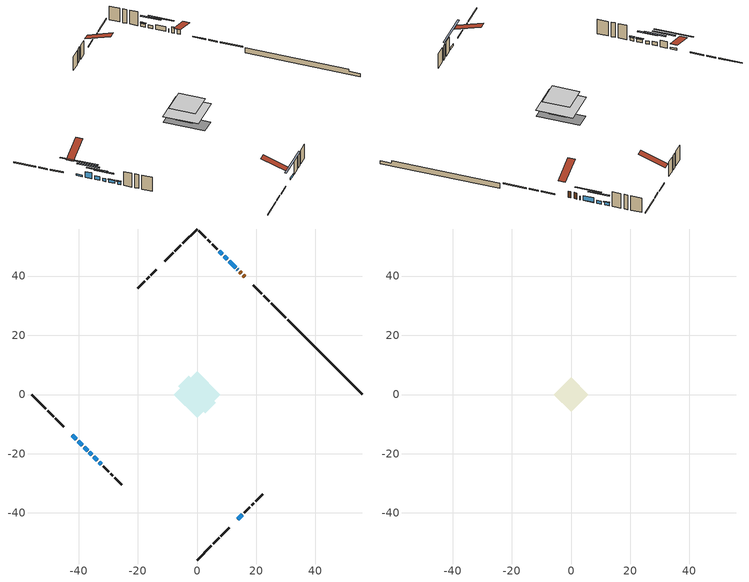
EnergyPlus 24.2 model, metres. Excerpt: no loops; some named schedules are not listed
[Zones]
conditioned space
 floor outside (Floor1 construction): -3.55,0 0,3.55 3.55,0 0,-3.55 z0.61
 floor adiabatic (AdiabaticFloorConstruction): -7.81,0 0,7.81 7.81,0 0,-7.81 z3.05
 floor foundation (Slab1 construction): -6.32,2.85 -2.85,6.32 6.32,-2.85 2.85,-6.32 z-1.19
 wall outside (RimJoist1 construction): 0,-55.88 4.88,-51.01 / -55.88,0 -51.01,-4.88 / 0,55.88 -4.88,51.01 / 29.94,25.95 25.06,30.82 z0.61:0.91
 wall outside (RimJoist2 construction): 5.53,-50.35 7.43,-48.46 / -50.35,-5.53 -48.46,-7.43 / -5.53,50.35 -7.43,48.46 / 24.41,31.48 22.51,33.38 z0.61:0.91
 wall outside (RimJoist3 construction): 8.09,-47.8 10.93,-44.95 / -47.8,-8.09 -44.95,-10.93 / -8.09,47.8 -10.93,44.95 / 21.85,34.03 19.01,36.88 z0.61:0.91
 wall outside (AdiabaticWallConstruction 1): 16.19,39.69 15.63,40.25 / 14.98,40.91 14.4,41.48 z0.61:2.64
 wall outside (AdiabaticWallConstruction): 13.75,42.13 13.67,42.22 z0.61:1.83; 13.75,-42.14 15.29,-40.6 z0.61:1.3; -42.14,-13.75 -40.74,-15.15 z0.61:1.14; 13.01,42.87 10.85,45.03 z0.61:2.24; -40.08,-15.8 -38.68,-17.21 z0.61:2.69; -38.02,-17.86 -36.96,-18.92 z0.61:1.88; -36.31,-19.58 -35.55,-20.34 / 10.2,45.69 9.21,46.67 / 8.55,47.33 7.57,48.32 / -34.89,-20.99 -33.67,-22.21 / -33.01,-22.87 -32.3,-23.59 z0.61:1.63
 wall outside (Wall1 construction): 15.95,-39.94 17.75,-38.13 / -31.64,-24.25 -29.83,-26.05 / -13.75,42.14 -15.55,40.33 / 6.91,48.98 5.1,50.78 z0.61:5.49
 wall outside (Wall2 construction): 18.41,-37.48 19.22,-36.67 / -29.18,-26.71 -28.37,-27.52 / -16.21,39.68 -17.02,38.87 / 4.45,51.44 3.64,52.25 z0.61:5.49
 wall outside (Wall3 construction): 19.87,-36.01 22.2,-33.69 / -27.71,-28.17 -25.39,-30.5 / -17.67,38.21 -20,35.89 / 2.98,52.9 0.66,55.23 z0.61:5.49
 wall foundation (FoundationWall1 construction): 30.6,25.29,-1.19 30.6,25.29,0.61 53.36,2.53,0.61 53.36,2.53,-0.1 55.88,0,-0.1 55.88,0,-1.19
 window (WindowConstruction 8): 13.75,42.14 13.67,42.22 z0.61:1.83
 window (WindowConstruction 9): 13.75,-42.14 15.29,-40.6 z0.61:1.3
 window (WindowConstruction 10): -42.14,-13.75 -40.74,-15.15 z0.61:1.14
 window (WindowConstruction): 13.01,42.88 10.85,45.03 z0.61:2.23
 window (WindowConstruction 1): -40.08,-15.8 -38.68,-17.21 z0.61:2.69
 window (WindowConstruction 2): -38.02,-17.86 -36.96,-18.92 z0.61:1.88
 window (WindowConstruction 3): -36.3,-19.58 -35.55,-20.33 z0.61:1.62
 window (WindowConstruction 4): 10.2,45.69 9.21,46.67 z0.61:1.62
 window (WindowConstruction 5): 8.55,47.33 7.57,48.32 z0.61:1.62
 window (WindowConstruction 6): -34.89,-20.99 -33.67,-22.21 z0.61:1.62
 window (WindowConstruction 7): -33.01,-22.87 -32.3,-23.59 z0.61:1.62
 door (Door): 16.19,39.69 15.63,40.25 z0.61:2.64
 door (Door 1): 14.98,40.91 14.41,41.48 z0.61:2.64
 ceiling adiabatic (AdiabaticFloorConstruction): 0,-7.81 7.81,0 0,7.81 -7.81,0 z3.05
attic - vented
 floor to conditioned space (Floor2 construction Reversed): -5.85,0 0,5.85 5.85,0 0,-5.85 z5.49
 roof outside (Roof1 construction): 13.09,-42.8,5.49 7.39,-37.1,8.17 5.89,-38.6,8.17 11.59,-44.3,5.49; -42.8,-13.09,5.49 -37.1,-7.39,8.17 -38.6,-5.89,8.17 -44.3,-11.59,5.49; -13.09,42.8,5.49 -7.39,37.1,8.17 -5.89,38.6,8.17 -11.59,44.3,5.49; 16.85,39.04,5.49 11.16,33.34,8.17 12.66,31.84,8.17 18.35,37.53,5.49
shading: 18.72,-37.16 10.31,-45.57 10.6,-45.87 19.01,-37.45 z6.15; -37.3,-18.58 -45.57,-10.31 -45.87,-10.6 -37.59,-18.87 z6; 9.09,46.79 14.77,41.11 15.06,41.41 9.38,47.08 z4.72; -36.92,-18.97 -41.84,-14.04 -42.13,-14.33 -37.21,-19.26 z5.18; -35.2,-20.68 -39.78,-16.1 -40.07,-16.39 -35.49,-20.97 z4.37; -33.79,-22.1 -38.07,-17.82 -38.36,-18.11 -34.08,-22.39 z4.12; 7.45,48.44 11.96,43.93 12.25,44.22 7.74,48.73 z4.12; 7.42,48.46 8.7,47.19 8.99,47.48 7.72,48.75 z1.83; -33.53,-22.36 -35.04,-20.85 -35.33,-21.14 -33.82,-22.65 z1.83; -32.15,-23.73 -33.16,-22.73 -33.45,-23.02 -32.45,-24.02 z1.83
[Building]
Building 1: Terrain=Suburbs
[Site:Location]
Toronto City Centre_ON: Latitude {deg}=43.63; Longitude {deg}=-79.39; Time Zone {hr}=-5; Elevation {m}=77; Keep Site Location Information=Yes
[Site:GroundTemperature:Shallow]
5.01852, 3.26908, 3.12898, 3.95918, 7.29196, 10.6092, 13.4851, 15.3069, 15.4617, 13.9799, 11.1774, 7.9619
[Site:WaterMainsTemperature]
Calculation Method=Schedule; Temperature Schedule=mains temperature schedule
[Material] Roughness=Rough; Thermal Absorptance=0.9
Name | Thickness {m} | Conductivity {W/m-K} | Density {kg/m3} | Specific Heat {J/kg-K} | Solar Absorptance | Visible Absorptance
asphalt or fiberglass shingles | 0.00635 | 0.162714 | 1121.4 | 1465.45 | 0.4 | 0.4
ceiling loosefill ins | 0.169333 | 0.0480833 | 16.02 | 1046.75 | 0.7 | 0.7
ceiling stud and cavity | 0.1397 | 0.107795 | 65.682 | 1177.47 | 0.7 | 0.7
concrete 4.0 in. | 0.1016 | 1.803125 | 2242.8 | 837.4 | 0.7 | 0.7
concrete 8.0 in. | 0.2032 | 1.803125 | 2242.8 | 837.4 | 0.7 | 0.7
door material | 0.04445 | 0.053851 | 512.64 | 1214.23 | 0.7 | 0.7
door material 1 | 0.04445 | 0.188738 | 512.64 | 1214.23 | 0.7 | 0.7
exterior vertical ins | 0.00433329 | 0.029427 | 32.04 | 1214.23 | 0.7 | 0.7
floor covering | 0.0127 | 0.0433444 | 54.468 | 1339.84 | 0.6 | 0.6
floor rigid ins; rim joist rigid ins | 0.051816 | 0.029427 | 32.04 | 1214.23 | 0.7 | 0.7
floor rigid ins 1; wall rigid ins | 0.512978 | 0.029427 | 32.04 | 1214.23 | 0.7 | 0.7
floor stud and cavity | 0.1397 | 0.231848 | 92.3553 | 1139.71 | 0.7 | 0.7
floor stud and cavity 1 | 0.1397 | 1.75129 | 37.0049 | 1207.88 | 0.7 | 0.7
furniture material conditioned space 1 | 0.1524 | 0.115458 | 640.8 | 1214.23 | 0.6 | 0.6
gypsum board | 0.0127 | 0.160291 | 801 | 837.4 | 0.6 | 0.6
gypsum board 1 | 0.0127 | 0.160291 | 801 | 837.4 | 0.7 | 0.7
osb sheathing 0.5 in. | 0.0127 | 0.115458 | 512.64 | 1214.23 | 0.7 | 0.7
osb sheathing 0.75 in. | 0.01905 | 0.115458 | 512.64 | 1214.23 | 0.7 | 0.7
osb sheathing 2.0 in. | 0.0508 | 0.115458 | 512.64 | 1214.23 | 0.7 | 0.7
rim joist stud and cavity | 0.0508 | 0.0296634 | 125.044 | 1163.47 | 0.6 | 0.6
rim joist stud and cavity 1 | 0.0508 | 0.107068 | 50.32683 | 1063.81 | 0.6 | 0.6
rim joist stud and cavity 2 | 0.0508 | 0.311623 | 125.044 | 1163.47 | 0.6 | 0.6
wall stud and cavity | 0.1397 | 0.0827303 | 139.0536 | 1170.24 | 0.7 | 0.7
wall stud and cavity 1 | 0.1397 | 0.108534 | 139.0536 | 1170.24 | 0.7 | 0.7
wall stud and cavity 2 | 0.1397 | 0.094676 | 139.0536 | 1170.24 | 0.7 | 0.7
wall stud and cavity 3 | 0.0889 | 0.380278 | 52.3479 | 1209.89 | 0.7 | 0.7
wall stud and cavity 4 | 0.0889 | 0.391764 | 83.0341 | 1211.67 | 0.7 | 0.7
wood siding | 0.0254 | 0.102417 | 544.68 | 1172.36 | 0.4 | 0.4
wood siding 1; wood siding 2; wood siding 3 | 0.0254 | 0.102417 | 544.68 | 1172.36 | 0.7 | 0.7
[WindowMaterial:SimpleGlazingSystem]
Name | U-Factor {W/m2-K} | Solar Heat Gain Coefficient
WindowMaterial | 2.03897 | 0.66
WindowMaterial 1 | 2.969594 | 0.6
WindowMaterial 2 | 2.30697 | 0.55
WindowMaterial 3 | 2.43189 | 0.5
WindowMaterial 4 | 2.98038 | 0.56
WindowMaterial 5 | 2.96448 | 0.58
WindowMaterial 6 | 3.01104 | 0.53
WindowMaterial 7 | 3.08997 | 0.46
WindowMaterial 8 | 3.27507 | 0.5
WindowMaterial 9 | 3.03943 | 0.45
[Construction]
AdiabaticFloorConstruction: floor stud and cavity 1, floor rigid ins 1, osb sheathing 0.75 in., floor covering
AdiabaticWallConstruction: wood siding 2, wall rigid ins, wall stud and cavity 3, gypsum board
AdiabaticWallConstruction 1: wood siding 3, wall rigid ins, wall stud and cavity 3, gypsum board
Door: door material
Door 1: door material 1
Floor1 construction: floor stud and cavity, floor rigid ins, osb sheathing 0.75 in., floor covering
Floor2 construction Reversed: gypsum board, ceiling stud and cavity, ceiling loosefill ins
FoundationWall1 construction: concrete 8.0 in., gypsum board 1
furniture construction conditioned space 1: furniture material conditioned space 1
PartitionWallConstruction: gypsum board, wall stud and cavity 4, gypsum board
RimJoist1 construction: wood siding 1, osb sheathing 2.0 in., rim joist stud and cavity
RimJoist2 construction: wood siding 1, rim joist stud and cavity 1
RimJoist3 construction: wood siding 1, rim joist rigid ins, osb sheathing 2.0 in., rim joist stud and cavity 2
Roof1 construction: asphalt or fiberglass shingles
Slab1 construction: concrete 4.0 in.
Wall1 construction: wood siding, osb sheathing 0.5 in., wall stud and cavity, gypsum board
Wall2 construction: wood siding, osb sheathing 0.5 in., wall stud and cavity 1, gypsum board
Wall3 construction: wood siding, osb sheathing 0.5 in., wall stud and cavity 2, gypsum board
WindowConstruction: WindowMaterial
WindowConstruction 1: WindowMaterial 1
WindowConstruction 10: WindowMaterial 9
WindowConstruction 2: WindowMaterial 2
WindowConstruction 3: WindowMaterial 3
WindowConstruction 4; WindowConstruction 5: WindowMaterial 4
WindowConstruction 6: WindowMaterial 5
WindowConstruction 7: WindowMaterial 6
WindowConstruction 8: WindowMaterial 7
WindowConstruction 9: WindowMaterial 8
[Zone] Multiplier=1; Part of Total Floor Area=Yes
Name | Volume {m3}
attic - vented | 29.7887
conditioned space | 429.9
[Space]
Name | Zone | Volume {m3}
attic - vented 1 | attic - vented | 29.7887
conditioned space 1 | conditioned space | 429.9
[ZoneInfiltration:EffectiveLeakageArea]
infil attic - vented 1: Zone or Space=attic - vented 1; Schedule=Always On Discrete; Effective Air Leakage Area {cm2}=2878.32; Stack Coefficient=0.000186665; Wind Coefficient=9.23107e-06
[ZoneMixing]
whole house fan mix: Zone or Space=attic - vented; Schedule=Always On Continuous; Design Flow Rate Calculation Method=Flow/Zone; Design Flow Rate {m3/s}=0; Source Zone or Space=conditioned space
[SurfaceProperty:ExposedFoundationPerimeter]
Slab1: Exposed Perimeter Calculation Method=TotalExposedPerimeter; Total Exposed Perimeter {m}=35.764
[InternalMass] Zone or ZoneList=conditioned space; Space or SpaceList=conditioned space 1
Name | Construction | Surface Area {m2}
furniture mass conditioned space 1 | furniture construction conditioned space 1 | 84.3678
partition wall mass | PartitionWallConstruction | 210.92
[Lights]
interior lighting: Zone or ZoneList or Space or SpaceList=conditioned space 1; Schedule=interior lighting schedule; Design Level Calculation Method=LightingLevel; Lighting Level {W}=343.2; Return Air Fraction=0; Fraction Radiant=0.6; Fraction Visible=0.2; Fraction Replaceable=1
[People]
occupants: Zone or ZoneList or Space or SpaceList=conditioned space 1; Number of People Schedule=occupants schedule; Number of People Calculation Method=People; Number of People=3; Fraction Radiant=0.314171; Sensible Heat Fraction=0.56303; Activity Level Schedule=occupants activity schedule; Carbon Dioxide Generation Rate {m3/s-W}=0; Enable ASHRAE 55 Comfort Warnings=No; Mean Radiant Temperature Calculation Type=EnclosureAveraged
[ElectricEquipment] Zone or ZoneList or Space or SpaceList=conditioned space 1; Design Level Calculation Method=EquipmentLevel
Name | Schedule | Design Level {W} | Fraction Latent | Fraction Radiant | Fraction Lost
clothes dryer | clothes dryer schedule | 140.772 | 0.015 | 0.081 | 0.85
clothes washer | clothes washer schedule | 32.1985 | 0.03 | 0.162 | 0.7
cooking range | cooking range schedule | 215.147 | 0.08 | 0.432 | 0.2
dishwasher | dishwasher schedule | 66.8632 | 0.3 | 0.18 | 0.4
fridge | fridge schedule | 72.9452 | 0 | 0.6 | 0
mech vent house fan | mech vent house fan schedule | 0 | 0 | 0 | 1
mech vent house fan cfis | mech vent house fan cfis schedule | 0 | 0 | 0 | 0
misc plug loads | misc plug loads schedule | 494.7 | 0.045 | 0.513 | 0.1
whole house fan | Always On Discrete | 0 | 0 | 0 | 1
[OtherEquipment] Zone or ZoneList or Space or SpaceList=conditioned space 1; Design Level Calculation Method=EquipmentLevel
Name | Fuel Type | Schedule | Design Level {W} | Fraction Latent | Fraction Radiant | Fraction Lost
clothes dryer 1 | Electricity | clothes dryer schedule | 0 | 0.015 | 0.081 | 0.85
cooking range 1 | Electricity | cooking range schedule | 0 | 0.08 | 0.432 | 0.2
general water use latent | None | general water use schedule | 62.594 | 1 | 0 | 0
general water use sensible | None | general water use schedule | -61.6891 | 0 | 0.6 | 0
mech vent house fan latent load | None | Always On Discrete | 0 | 1 | 0 | 0
mech vent house fan sensible load | None | Always On Discrete | 0 | 0 | 0 | 0
water heater energy adjustment1 | NaturalGas | Always On Discrete | 0.01 | 0 | 0 | 1
[ZoneInfiltration:DesignFlowRate] Zone or ZoneList or Space or SpaceList=conditioned space 1; Schedule=Always On Discrete; Design Flow Rate Calculation Method=Flow/Zone; Design Flow Rate {m3/s}=0
infil flow; natural vent flow; whole house fan flow
[Foundation:Kiva]
Foundation Kiva 1: Initial Indoor Air Temperature {C}=18; Wall Height Above Grade {m}=0.609996; Wall Depth Below Slab {m}=0.2032; Custom Block Material Name 1=exterior vertical ins; Custom Block Depth 1 {m}=1.8; Custom Block X Position 1 {m}=0.2159; Custom Block Z Position 1 {m}=0
[Foundation:Kiva:Settings]
Soil Conductivity {W/m-K}=0.849921; Soil Density {kg/m3}=1842.3; Soil Specific Heat {J/kg-K}=418.7; Ground Solar Absorptivity=0.9; Ground Thermal Absorptivity=0.9; Ground Surface Roughness {m}=0.03; Far-Field Width {m}=40; Deep-Ground Boundary Condition=ZeroFlux; Deep-Ground Depth {m}=40; Minimum Cell Dimension {m}=0.2; Maximum Cell Growth Coefficient=3; Simulation Timestep=Timestep
[Exterior:Lights]
exterior lighting: Schedule=exterior lighting schedule; Design Level {W}=75.6
[Schedule:Constant]
Name | Hourly Value
Always On Continuous; mech vent house fan schedule; mech vent house fan cfis schedule; Always On Discrete | 1
occupants activity schedule | 117.228
fridge schedule | 0
[Schedule:Week:Daily]
interior lighting schedule Week Rule - Jan1-Jan27: interior lighting schedule day, interior lighting schedule day, interior lighting schedule day, interior lighting schedule day, interior lighting schedule day, interior lighting schedule day, interior lighting schedule day, interior lighting schedule default day, interior lighting schedule default day, interior lighting schedule default day, interior lighting schedule default day, interior lighting schedule default day
interior lighting schedule Week Rule - Jan28-Feb3: interior lighting schedule day, interior lighting schedule day, interior lighting schedule day, interior lighting schedule day, interior lighting schedule day 1, interior lighting schedule day 1, interior lighting schedule day 1, interior lighting schedule default day, interior lighting schedule default day, interior lighting schedule default day, interior lighting schedule default day, interior lighting schedule default day
interior lighting schedule Week Rule - Feb4-Feb24: interior lighting schedule day 1, interior lighting schedule day 1, interior lighting schedule day 1, interior lighting schedule day 1, interior lighting schedule day 1, interior lighting schedule day 1, interior lighting schedule day 1, interior lighting schedule default day, interior lighting schedule default day, interior lighting schedule default day, interior lighting schedule default day, interior lighting schedule default day
interior lighting schedule Week Rule - Feb25-Mar3: interior lighting schedule day 1, interior lighting schedule day 1, interior lighting schedule day 1, interior lighting schedule day 1, interior lighting schedule day 2, interior lighting schedule day 2, interior lighting schedule day 2, interior lighting schedule default day, interior lighting schedule default day, interior lighting schedule default day, interior lighting schedule default day, interior lighting schedule default day
interior lighting schedule Week Rule - Mar4-Mar31: interior lighting schedule day 2, interior lighting schedule day 2, interior lighting schedule day 2, interior lighting schedule day 2, interior lighting schedule day 2, interior lighting schedule day 2, interior lighting schedule day 2, interior lighting schedule default day, interior lighting schedule default day, interior lighting schedule default day, interior lighting schedule default day, interior lighting schedule default day
interior lighting schedule Week Rule - Apr1-Apr28: interior lighting schedule day 3, interior lighting schedule day 3, interior lighting schedule day 3, interior lighting schedule day 3, interior lighting schedule day 3, interior lighting schedule day 3, interior lighting schedule day 3, interior lighting schedule default day, interior lighting schedule default day, interior lighting schedule default day, interior lighting schedule default day, interior lighting schedule default day
interior lighting schedule Week Rule - Apr29-May5: interior lighting schedule day 3, interior lighting schedule day 3, interior lighting schedule day 4, interior lighting schedule day 4, interior lighting schedule day 4, interior lighting schedule day 4, interior lighting schedule day 4, interior lighting schedule default day, interior lighting schedule default day, interior lighting schedule default day, interior lighting schedule default day, interior lighting schedule default day
interior lighting schedule Week Rule - May6-May26: interior lighting schedule day 4, interior lighting schedule day 4, interior lighting schedule day 4, interior lighting schedule day 4, interior lighting schedule day 4, interior lighting schedule day 4, interior lighting schedule day 4, interior lighting schedule default day, interior lighting schedule default day, interior lighting schedule default day, interior lighting schedule default day, interior lighting schedule default day
interior lighting schedule Week Rule - May27-Jun2: interior lighting schedule day 4, interior lighting schedule day 4, interior lighting schedule day 4, interior lighting schedule day 4, interior lighting schedule day 4, interior lighting schedule day 5, interior lighting schedule day 5, interior lighting schedule default day, interior lighting schedule default day, interior lighting schedule default day, interior lighting schedule default day, interior lighting schedule default day
interior lighting schedule Week Rule - Jun3-Jun30: interior lighting schedule day 5, interior lighting schedule day 5, interior lighting schedule day 5, interior lighting schedule day 5, interior lighting schedule day 5, interior lighting schedule day 5, interior lighting schedule day 5, interior lighting schedule default day, interior lighting schedule default day, interior lighting schedule default day, interior lighting schedule default day, interior lighting schedule default day
interior lighting schedule Week Rule - Jul1-Jul28: interior lighting schedule day 6, interior lighting schedule day 6, interior lighting schedule day 6, interior lighting schedule day 6, interior lighting schedule day 6, interior lighting schedule day 6, interior lighting schedule day 6, interior lighting schedule default day, interior lighting schedule default day, interior lighting schedule default day, interior lighting schedule default day, interior lighting schedule default day
interior lighting schedule Week Rule - Jul29-Aug4: interior lighting schedule day 6, interior lighting schedule day 6, interior lighting schedule day 6, interior lighting schedule day 7, interior lighting schedule day 7, interior lighting schedule day 7, interior lighting schedule day 7, interior lighting schedule default day, interior lighting schedule default day, interior lighting schedule default day, interior lighting schedule default day, interior lighting schedule default day
interior lighting schedule Week Rule - Aug5-Aug25: interior lighting schedule day 7, interior lighting schedule day 7, interior lighting schedule day 7, interior lighting schedule day 7, interior lighting schedule day 7, interior lighting schedule day 7, interior lighting schedule day 7, interior lighting schedule default day, interior lighting schedule default day, interior lighting schedule default day, interior lighting schedule default day, interior lighting schedule default day
interior lighting schedule Week Rule - Aug26-Sep1: interior lighting schedule day 7, interior lighting schedule day 7, interior lighting schedule day 7, interior lighting schedule day 7, interior lighting schedule day 7, interior lighting schedule day 7, interior lighting schedule day 8, interior lighting schedule default day, interior lighting schedule default day, interior lighting schedule default day, interior lighting schedule default day, interior lighting schedule default day
interior lighting schedule Week Rule - Sep2-Sep29: interior lighting schedule day 8, interior lighting schedule day 8, interior lighting schedule day 8, interior lighting schedule day 8, interior lighting schedule day 8, interior lighting schedule day 8, interior lighting schedule day 8, interior lighting schedule default day, interior lighting schedule default day, interior lighting schedule default day, interior lighting schedule default day, interior lighting schedule default day
interior lighting schedule Week Rule - Sep30-Oct6: interior lighting schedule day 8, interior lighting schedule day 9, interior lighting schedule day 9, interior lighting schedule day 9, interior lighting schedule day 9, interior lighting schedule day 9, interior lighting schedule day 9, interior lighting schedule default day, interior lighting schedule default day, interior lighting schedule default day, interior lighting schedule default day, interior lighting schedule default day
interior lighting schedule Week Rule - Oct7-Oct27: interior lighting schedule day 9, interior lighting schedule day 9, interior lighting schedule day 9, interior lighting schedule day 9, interior lighting schedule day 9, interior lighting schedule day 9, interior lighting schedule day 9, interior lighting schedule default day, interior lighting schedule default day, interior lighting schedule default day, interior lighting schedule default day, interior lighting schedule default day
interior lighting schedule Week Rule - Oct28-Nov3: interior lighting schedule day 9, interior lighting schedule day 9, interior lighting schedule day 9, interior lighting schedule day 9, interior lighting schedule day 10, interior lighting schedule day 10, interior lighting schedule day 10, interior lighting schedule default day, interior lighting schedule default day, interior lighting schedule default day, interior lighting schedule default day, interior lighting schedule default day
interior lighting schedule Week Rule - Nov4-Nov24: interior lighting schedule day 10, interior lighting schedule day 10, interior lighting schedule day 10, interior lighting schedule day 10, interior lighting schedule day 10, interior lighting schedule day 10, interior lighting schedule day 10, interior lighting schedule default day, interior lighting schedule default day, interior lighting schedule default day, interior lighting schedule default day, interior lighting schedule default day
interior lighting schedule Week Rule - Nov25-Dec1: interior lighting schedule day 10, interior lighting schedule day 10, interior lighting schedule day 10, interior lighting schedule day 10, interior lighting schedule day 10, interior lighting schedule day 10, interior lighting schedule day 11, interior lighting schedule default day, interior lighting schedule default day, interior lighting schedule default day, interior lighting schedule default day, interior lighting schedule default day
interior lighting schedule Week Rule - Dec2-Dec31: interior lighting schedule day 11, interior lighting schedule day 11, interior lighting schedule day 11, interior lighting schedule day 11, interior lighting schedule day 11, interior lighting schedule day 11, interior lighting schedule day 11, interior lighting schedule default day, interior lighting schedule default day, interior lighting schedule default day, interior lighting schedule default day, interior lighting schedule default day
occupants schedule Week Rule - Jan1-Dec31: occupants schedule day, occupants schedule day, occupants schedule day, occupants schedule day, occupants schedule day, occupants schedule day, occupants schedule day, occupants schedule default day, occupants schedule default day, occupants schedule default day, occupants schedule default day, occupants schedule default day
clothes dryer schedule Week Rule - Jan1-Dec31: clothes dryer schedule day, clothes dryer schedule day, clothes dryer schedule day, clothes dryer schedule day, clothes dryer schedule day, clothes dryer schedule day, clothes dryer schedule day, clothes dryer schedule default day, clothes dryer schedule default day, clothes dryer schedule default day, clothes dryer schedule default day, clothes dryer schedule default day
clothes washer schedule Week Rule - Jan1-Dec31: clothes washer schedule day, clothes washer schedule day, clothes washer schedule day, clothes washer schedule day, clothes washer schedule day, clothes washer schedule day, clothes washer schedule day, clothes washer schedule default day, clothes washer schedule default day, clothes washer schedule default day, clothes washer schedule default day, clothes washer schedule default day
cooking range schedule Week Rule - Jan1-Dec31: cooking range schedule day, cooking range schedule day, cooking range schedule day, cooking range schedule day, cooking range schedule day, cooking range schedule day, cooking range schedule day, cooking range schedule default day, cooking range schedule default day, cooking range schedule default day, cooking range schedule default day, cooking range schedule default day
dishwasher schedule Week Rule - Jan1-Dec31: dishwasher schedule day, dishwasher schedule day, dishwasher schedule day, dishwasher schedule day, dishwasher schedule day, dishwasher schedule day, dishwasher schedule day, dishwasher schedule default day, dishwasher schedule default day, dishwasher schedule default day, dishwasher schedule default day, dishwasher schedule default day
misc plug loads schedule Week Rule - Jan1-Dec31: misc plug loads schedule day, misc plug loads schedule day, misc plug loads schedule day, misc plug loads schedule day, misc plug loads schedule day, misc plug loads schedule day, misc plug loads schedule day, misc plug loads schedule default day, misc plug loads schedule default day, misc plug loads schedule default day, misc plug loads schedule default day, misc plug loads schedule default day
general water use schedule Week Rule - Jan1-Dec31: general water use schedule day, general water use schedule day, general water use schedule day, general water use schedule day, general water use schedule day, general water use schedule day, general water use schedule day, general water use schedule default day, general water use schedule default day, general water use schedule default day, general water use schedule default day, general water use schedule default day
exterior lighting schedule Week Rule - Jan1-Jan27: exterior lighting schedule day, exterior lighting schedule day, exterior lighting schedule day, exterior lighting schedule day, exterior lighting schedule day, exterior lighting schedule day, exterior lighting schedule day, exterior lighting schedule default day, exterior lighting schedule default day, exterior lighting schedule default day, exterior lighting schedule default day, exterior lighting schedule default day
exterior lighting schedule Week Rule - Jan28-Feb3: exterior lighting schedule day, exterior lighting schedule day, exterior lighting schedule day, exterior lighting schedule day, exterior lighting schedule day 1, exterior lighting schedule day 1, exterior lighting schedule day 1, exterior lighting schedule default day, exterior lighting schedule default day, exterior lighting schedule default day, exterior lighting schedule default day, exterior lighting schedule default day
exterior lighting schedule Week Rule - Feb4-Feb24: exterior lighting schedule day 1, exterior lighting schedule day 1, exterior lighting schedule day 1, exterior lighting schedule day 1, exterior lighting schedule day 1, exterior lighting schedule day 1, exterior lighting schedule day 1, exterior lighting schedule default day, exterior lighting schedule default day, exterior lighting schedule default day, exterior lighting schedule default day, exterior lighting schedule default day
exterior lighting schedule Week Rule - Feb25-Mar3: exterior lighting schedule day 1, exterior lighting schedule day 1, exterior lighting schedule day 1, exterior lighting schedule day 1, exterior lighting schedule day 2, exterior lighting schedule day 2, exterior lighting schedule day 2, exterior lighting schedule default day, exterior lighting schedule default day, exterior lighting schedule default day, exterior lighting schedule default day, exterior lighting schedule default day
exterior lighting schedule Week Rule - Mar4-Mar31: exterior lighting schedule day 2, exterior lighting schedule day 2, exterior lighting schedule day 2, exterior lighting schedule day 2, exterior lighting schedule day 2, exterior lighting schedule day 2, exterior lighting schedule day 2, exterior lighting schedule default day, exterior lighting schedule default day, exterior lighting schedule default day, exterior lighting schedule default day, exterior lighting schedule default day
exterior lighting schedule Week Rule - Apr1-Apr28: exterior lighting schedule day 3, exterior lighting schedule day 3, exterior lighting schedule day 3, exterior lighting schedule day 3, exterior lighting schedule day 3, exterior lighting schedule day 3, exterior lighting schedule day 3, exterior lighting schedule default day, exterior lighting schedule default day, exterior lighting schedule default day, exterior lighting schedule default day, exterior lighting schedule default day
exterior lighting schedule Week Rule - Apr29-May5: exterior lighting schedule day 3, exterior lighting schedule day 3, exterior lighting schedule day 4, exterior lighting schedule day 4, exterior lighting schedule day 4, exterior lighting schedule day 4, exterior lighting schedule day 4, exterior lighting schedule default day, exterior lighting schedule default day, exterior lighting schedule default day, exterior lighting schedule default day, exterior lighting schedule default day
exterior lighting schedule Week Rule - May6-May26: exterior lighting schedule day 4, exterior lighting schedule day 4, exterior lighting schedule day 4, exterior lighting schedule day 4, exterior lighting schedule day 4, exterior lighting schedule day 4, exterior lighting schedule day 4, exterior lighting schedule default day, exterior lighting schedule default day, exterior lighting schedule default day, exterior lighting schedule default day, exterior lighting schedule default day
exterior lighting schedule Week Rule - May27-Jun2: exterior lighting schedule day 4, exterior lighting schedule day 4, exterior lighting schedule day 4, exterior lighting schedule day 4, exterior lighting schedule day 4, exterior lighting schedule day 5, exterior lighting schedule day 5, exterior lighting schedule default day, exterior lighting schedule default day, exterior lighting schedule default day, exterior lighting schedule default day, exterior lighting schedule default day
exterior lighting schedule Week Rule - Jun3-Jun30: exterior lighting schedule day 5, exterior lighting schedule day 5, exterior lighting schedule day 5, exterior lighting schedule day 5, exterior lighting schedule day 5, exterior lighting schedule day 5, exterior lighting schedule day 5, exterior lighting schedule default day, exterior lighting schedule default day, exterior lighting schedule default day, exterior lighting schedule default day, exterior lighting schedule default day
exterior lighting schedule Week Rule - Jul1-Jul28: exterior lighting schedule day 6, exterior lighting schedule day 6, exterior lighting schedule day 6, exterior lighting schedule day 6, exterior lighting schedule day 6, exterior lighting schedule day 6, exterior lighting schedule day 6, exterior lighting schedule default day, exterior lighting schedule default day, exterior lighting schedule default day, exterior lighting schedule default day, exterior lighting schedule default day
exterior lighting schedule Week Rule - Jul29-Aug4: exterior lighting schedule day 6, exterior lighting schedule day 6, exterior lighting schedule day 6, exterior lighting schedule day 7, exterior lighting schedule day 7, exterior lighting schedule day 7, exterior lighting schedule day 7, exterior lighting schedule default day, exterior lighting schedule default day, exterior lighting schedule default day, exterior lighting schedule default day, exterior lighting schedule default day
exterior lighting schedule Week Rule - Aug5-Aug25: exterior lighting schedule day 7, exterior lighting schedule day 7, exterior lighting schedule day 7, exterior lighting schedule day 7, exterior lighting schedule day 7, exterior lighting schedule day 7, exterior lighting schedule day 7, exterior lighting schedule default day, exterior lighting schedule default day, exterior lighting schedule default day, exterior lighting schedule default day, exterior lighting schedule default day
exterior lighting schedule Week Rule - Aug26-Sep1: exterior lighting schedule day 7, exterior lighting schedule day 7, exterior lighting schedule day 7, exterior lighting schedule day 7, exterior lighting schedule day 7, exterior lighting schedule day 7, exterior lighting schedule day 8, exterior lighting schedule default day, exterior lighting schedule default day, exterior lighting schedule default day, exterior lighting schedule default day, exterior lighting schedule default day
exterior lighting schedule Week Rule - Sep2-Sep29: exterior lighting schedule day 8, exterior lighting schedule day 8, exterior lighting schedule day 8, exterior lighting schedule day 8, exterior lighting schedule day 8, exterior lighting schedule day 8, exterior lighting schedule day 8, exterior lighting schedule default day, exterior lighting schedule default day, exterior lighting schedule default day, exterior lighting schedule default day, exterior lighting schedule default day
exterior lighting schedule Week Rule - Sep30-Oct6: exterior lighting schedule day 8, exterior lighting schedule day 9, exterior lighting schedule day 9, exterior lighting schedule day 9, exterior lighting schedule day 9, exterior lighting schedule day 9, exterior lighting schedule day 9, exterior lighting schedule default day, exterior lighting schedule default day, exterior lighting schedule default day, exterior lighting schedule default day, exterior lighting schedule default day
exterior lighting schedule Week Rule - Oct7-Oct27: exterior lighting schedule day 9, exterior lighting schedule day 9, exterior lighting schedule day 9, exterior lighting schedule day 9, exterior lighting schedule day 9, exterior lighting schedule day 9, exterior lighting schedule day 9, exterior lighting schedule default day, exterior lighting schedule default day, exterior lighting schedule default day, exterior lighting schedule default day, exterior lighting schedule default day
exterior lighting schedule Week Rule - Oct28-Nov3: exterior lighting schedule day 9, exterior lighting schedule day 9, exterior lighting schedule day 9, exterior lighting schedule day 9, exterior lighting schedule day 10, exterior lighting schedule day 10, exterior lighting schedule day 10, exterior lighting schedule default day, exterior lighting schedule default day, exterior lighting schedule default day, exterior lighting schedule default day, exterior lighting schedule default day
exterior lighting schedule Week Rule - Nov4-Nov24: exterior lighting schedule day 10, exterior lighting schedule day 10, exterior lighting schedule day 10, exterior lighting schedule day 10, exterior lighting schedule day 10, exterior lighting schedule day 10, exterior lighting schedule day 10, exterior lighting schedule default day, exterior lighting schedule default day, exterior lighting schedule default day, exterior lighting schedule default day, exterior lighting schedule default day
[Schedule:Year]
interior lighting schedule: interior lighting schedule Week Rule - Jan1-Jan27, 1, 1, 1, 27, interior lighting schedule Week Rule - Jan28-Feb3, 1, 28, 2, 3, interior lighting schedule Week Rule - Feb4-Feb24, 2, 4, 2, 24, interior lighting schedule Week Rule - Feb25-Mar3, 2, 25, 3, 3, interior lighting schedule Week Rule - Mar4-Mar31, 3, 4, 3, 31, interior lighting schedule Week Rule - Apr1-Apr28, 4, 1, 4, 28, interior lighting schedule Week Rule - Apr29-May5, 4, 29, 5, 5, interior lighting schedule Week Rule - May6-May26, 5, 6, 5, 26, interior lighting schedule Week Rule - May27-Jun2, 5, 27, 6, 2, interior lighting schedule Week Rule - Jun3-Jun30, 6, 3, 6, 30, interior lighting schedule Week Rule - Jul1-Jul28, 7, 1, 7, 28, interior lighting schedule Week Rule - Jul29-Aug4, 7, 29, 8, 4, interior lighting schedule Week Rule - Aug5-Aug25, 8, 5, 8, 25, interior lighting schedule Week Rule - Aug26-Sep1, 8, 26, 9, 1, interior lighting schedule Week Rule - Sep2-Sep29, 9, 2, 9, 29, interior lighting schedule Week Rule - Sep30-Oct6, 9, 30, 10, 6, interior lighting schedule Week Rule - Oct7-Oct27, 10, 7, 10, 27, interior lighting schedule Week Rule - Oct28-Nov3, 10, 28, 11, 3, interior lighting schedule Week Rule - Nov4-Nov24, 11, 4, 11, 24, interior lighting schedule Week Rule - Nov25-Dec1, 11, 25, 12, 1, interior lighting schedule Week Rule - Dec2-Dec31, 12, 2, 12, 31
occupants schedule: occupants schedule Week Rule - Jan1-Dec31, 1, 1, 12, 31
clothes dryer schedule: clothes dryer schedule Week Rule - Jan1-Dec31, 1, 1, 12, 31
clothes washer schedule: clothes washer schedule Week Rule - Jan1-Dec31, 1, 1, 12, 31
cooking range schedule: cooking range schedule Week Rule - Jan1-Dec31, 1, 1, 12, 31
dishwasher schedule: dishwasher schedule Week Rule - Jan1-Dec31, 1, 1, 12, 31
misc plug loads schedule: misc plug loads schedule Week Rule - Jan1-Dec31, 1, 1, 12, 31
general water use schedule: general water use schedule Week Rule - Jan1-Dec31, 1, 1, 12, 31
exterior lighting schedule: exterior lighting schedule Week Rule - Jan1-Jan27, 1, 1, 1, 27, exterior lighting schedule Week Rule - Jan28-Feb3, 1, 28, 2, 3, exterior lighting schedule Week Rule - Feb4-Feb24, 2, 4, 2, 24, exterior lighting schedule Week Rule - Feb25-Mar3, 2, 25, 3, 3, exterior lighting schedule Week Rule - Mar4-Mar31, 3, 4, 3, 31, exterior lighting schedule Week Rule - Apr1-Apr28, 4, 1, 4, 28, exterior lighting schedule Week Rule - Apr29-May5, 4, 29, 5, 5, exterior lighting schedule Week Rule - May6-May26, 5, 6, 5, 26, exterior lighting schedule Week Rule - May27-Jun2, 5, 27, 6, 2, exterior lighting schedule Week Rule - Jun3-Jun30, 6, 3, 6, 30, exterior lighting schedule Week Rule - Jul1-Jul28, 7, 1, 7, 28, exterior lighting schedule Week Rule - Jul29-Aug4, 7, 29, 8, 4, exterior lighting schedule Week Rule - Aug5-Aug25, 8, 5, 8, 25, exterior lighting schedule Week Rule - Aug26-Sep1, 8, 26, 9, 1, exterior lighting schedule Week Rule - Sep2-Sep29, 9, 2, 9, 29, exterior lighting schedule Week Rule - Sep30-Oct6, 9, 30, 10, 6, exterior lighting schedule Week Rule - Oct7-Oct27, 10, 7, 10, 27, exterior lighting schedule Week Rule - Oct28-Nov3, 10, 28, 11, 3, exterior lighting schedule Week Rule - Nov4-Nov24, 11, 4, 11, 24, exterior lighting schedule Week Rule - Nov25-Dec1, 11, 25, 12, 1, exterior lighting schedule Week Rule - Dec2-Dec31, 12, 2, 12, 31
[Schedule:Compact]
mains temperature schedule: Through: 01/01, For: AllDays, Until: 24:00, 8.80333, Through: 01/02, For: AllDays, Until: 24:00, 8.74333, Through: 01/03, For: AllDays, Until: 24:00, 8.68389, Through: 01/04, For: AllDays, Until: 24:00, 8.62611, Through: 01/05, For: AllDays, Until: 24:00, 8.56944, Through: 01/06, For: AllDays, Until: 24:00, 8.51389, Through: 01/07, For: AllDays, Until: 24:00, 8.45944, Through: 01/08, For: AllDays, Until: 24:00, 8.40611, Through: 01/09, For: AllDays, Until: 24:00, 8.35389, Through: 01/10, For: AllDays, Until: 24:00, 8.30278, Through: 01/11, For: AllDays, Until: 24:00, 8.25333, Through: 01/12, For: AllDays, Until: 24:00, 8.205, Through: 01/13, For: AllDays, Until: 24:00, 8.15778, Through: 01/14, For: AllDays, Until: 24:00, 8.11222, Through: 01/15, For: AllDays, Until: 24:00, 8.06778, Through: 01/16, For: AllDays, Until: 24:00, 8.02444, Through: 01/17, For: AllDays, Until: 24:00, 7.98222, Through: 01/18, For: AllDays, Until: 24:00, 7.94167, Through: 01/19, For: AllDays, Until: 24:00, 7.90222, Through: 01/20, For: AllDays, Until: 24:00, 7.86444, Through: 01/21, For: AllDays, Until: 24:00, 7.82778, Through: 01/22, For: AllDays, Until: 24:00, 7.79278, Through: 01/23, For: AllDays, Until: 24:00, 7.75889, Through: 01/24, For: AllDays, Until: 24:00, 7.72667, Through: 01/25, For: AllDays, Until: 24:00, 7.69556, Through: 01/26, For: AllDays, Until: 24:00, 7.66611, Through: 01/27, For: AllDays, Until: 24:00, 7.63778, Through: 01/28, For: AllDays, Until: 24:00, 7.61111, Through: 01/29, For: AllDays, Until: 24:00, 7.58556, Through: 01/30, For: AllDays, Until: 24:00, 7.56167, Through: 01/31, For: AllDays, Until: 24:00, 7.53944, Through: 02/01, For: AllDays, Until: 24:00, 7.51833, Through: 02/02, For: AllDays, Until: 24:00, 7.49889, Through: 02/03, For: AllDays, Until: 24:00, 7.48111, Through: 02/04, For: AllDays, Until: 24:00, 7.46444, Through: 02/05, For: AllDays, Until: 24:00, 7.44944, Through: 02/06, For: AllDays, Until: 24:00, 7.43556, Through: 02/07, For: AllDays, Until: 24:00, 7.42333, Through: 02/08, For: AllDays, Until: 24:00, 7.41278, Through: 02/09, For: AllDays, Until: 24:00, 7.40389, Through: 02/10, For: AllDays, Until: 24:00, 7.39611, Through: 02/11, For: AllDays, Until: 24:00, 7.39, Through: 02/12, For: AllDays, Until: 24:00, 7.38556, Through: 02/13, For: AllDays, Until: 24:00, 7.38222, Through: 02/14, For: AllDays, Until: 24:00, 7.38056, Through: 02/15, For: AllDays, Until: 24:00, 7.38056, Through: 02/16, For: AllDays, Until: 24:00, 7.38222, Through: 02/17, For: AllDays, Until: 24:00, 7.385, Through: 02/18, For: AllDays, Until: 24:00, 7.38944, Through: 02/19, For: AllDays, Until: 24:00, 7.395, Through: 02/20, For: AllDays, Until: 24:00, 7.40278, Through: 02/21, For: AllDays, Until: 24:00, 7.41167, Through: 02/22, For: AllDays, Until: 24:00, 7.42222, Through: 02/23, For: AllDays, Until: 24:00, 7.43389, Through: 02/24, For: AllDays, Until: 24:00, 7.44722, Through: 02/25, For: AllDays, Until: 24:00, 7.46222, Through: 02/26, For: AllDays, Until: 24:00, 7.47833, Through: 02/27, For: AllDays, Until: 24:00, 7.49611, Through: 02/28, For: AllDays, Until: 24:00, 7.51556, Through: 03/01, For: AllDays, Until: 24:00, 7.53667, Through: 03/02, For: AllDays, Until: 24:00, 7.55889, Through: 03/03, For: AllDays, Until: 24:00, 7.58222, Through: 03/04, For: AllDays, Until: 24:00, 7.60722, Through: 03/05, For: AllDays, Until: 24:00, 7.63389, Through: 03/06, For: AllDays, Until: 24:00, 7.66222, Through: 03/07, For: AllDays, Until: 24:00, 7.69111, Through: 03/08, For: AllDays, Until: 24:00, 7.72222, Through: 03/09, For: AllDays, Until: 24:00, 7.75444, Through: 03/10, For: AllDays, Until: 24:00, 7.78778, Through: 03/11, For: AllDays, Until: 24:00, 7.82278, Through: 03/12, For: AllDays, Until: 24:00, 7.85944, Through: 03/13, For: AllDays, Until: 24:00, 7.89722, Through: 03/14, For: AllDays, Until: 24:00, 7.93611, Through: 03/15, For: AllDays, Until: 24:00, 7.97667, Through: 03/16, For: AllDays, Until: 24:00, 8.01833, Through: 03/17, For: AllDays, Until: 24:00, 8.06167, Through: 03/18, For: AllDays, Until: 24:00, 8.10611, Through: 03/19, For: AllDays, Until: 24:00, 8.15167, Through: 03/20, For: AllDays, Until: 24:00, 8.19833, Through: 03/21, For: AllDays, Until: 24:00, 8.24667, Through: 03/22, For: AllDays, Until: 24:00, 8.29611, Through: 03/23, For: AllDays, Until: 24:00, 8.34667, Through: 03/24, For: AllDays, Until: 24:00, 8.39889, Through: 03/25, For: AllDays, Until: 24:00, 8.45167, Through: 03/26, For: AllDays, Until: 24:00, 8.50611, Through: 03/27, For: AllDays, Until: 24:00, 8.56167, Through: 03/28, For: AllDays, Until: 24:00, 8.61833, Through: 03/29, For: AllDays, Until: 24:00, 8.67611, Through: 03/30, For: AllDays, Until: 24:00, 8.735, Through: 03/31, For: AllDays, Until: 24:00, 8.795, Through: 04/01, For: AllDays, Until: 24:00, 8.85611, Through: 04/02, For: AllDays, Until: 24:00, 8.91833, Through: 04/03, For: AllDays, Until: 24:00, 8.98167, Through: 04/04, For: AllDays, Until: 24:00, 9.04556, Through: 04/05, For: AllDays, Until: 24:00, 9.11111, Through: 04/06, For: AllDays, Until: 24:00, 9.17722, Through: 04/07, For: AllDays, Until: 24:00, 9.24444, Through: 04/08, For: AllDays, Until: 24:00, 9.31222, Through: 04/09, For: AllDays, Until: 24:00, 9.38167, Through: 04/10, For: AllDays, Until: 24:00, 9.45167, Through: 04/11, For: AllDays, Until: 24:00, 9.52222, Through: 04/12, For: AllDays, Until: 24:00, 9.59444, Through: 04/13, For: AllDays, Until: 24:00, 9.66667, Through: 04/14, For: AllDays, Until: 24:00, 9.74, Through: 04/15, For: AllDays, Until: 24:00, 9.81444, Through: 04/16, For: AllDays, Until: 24:00, 9.88944, Through: 04/17, For: AllDays, Until: 24:00, 9.96556, Through: 04/18, For: AllDays, Until: 24:00, 10.0417, Through: 04/19, For: AllDays, Until: 24:00, 10.1189, Through: 04/20, For: AllDays, Until: 24:00, 10.1972, Through: 04/21, For: AllDays, Until: 24:00, 10.2756, Through: 04/22, For: AllDays, Until: 24:00, 10.355, Through: 04/23, For: AllDays, Until: 24:00, 10.435, Through: 04/24, For: AllDays, Until: 24:00, 10.515, Through: 04/25, For: AllDays, Until: 24:00, 10.5961, Through: 04/26, For: AllDays, Until: 24:00, 10.6778, Through: 04/27, For: AllDays, Until: 24:00, 10.76, Through: 04/28, For: AllDays, Until: 24:00, 10.8428, Through: 04/29, For: AllDays, Until: 24:00, 10.9261, Through: 04/30, For: AllDays, Until: 24:00, 11.0094, Through: 05/01, For: AllDays, Until: 24:00, 11.0933, Through: 05/02, For: AllDays, Until: 24:00, 11.1778, Through: 05/03, For: AllDays, Until: 24:00, 11.2628, Through: 05/04, For: AllDays, Until: 24:00, 11.3478, Through: 05/05, For: AllDays, Until: 24:00, 11.4333, Through: 05/06, For: AllDays, Until: 24:00, 11.5189, Through: 05/07, For: AllDays, Until: 24:00, 11.605, Through: 05/08, For: AllDays, Until: 24:00, 11.6917, Through: 05/09, For: AllDays, Until: 24:00, 11.7778, Through: 05/10, For: AllDays, Until: 24:00, 11.865, Through: 05/11, For: AllDays, Until: 24:00, 11.9517, Through: 05/12, For: AllDays, Until: 24:00, 12.0389, Through: 05/13, For: AllDays, Until: 24:00, 12.1261, Through: 05/14, For: AllDays, Until: 24:00, 12.2133, Through: 05/15, For: AllDays, Until: 24:00, 12.3006, Through: 05/16, For: AllDays, Until: 24:00, 12.3883, Through: 05/17, For: AllDays, Until: 24:00, 12.4756, Through: 05/18, For: AllDays, Until: 24:00, 12.5628, Through: 05/19, For: AllDays, Until: 24:00, 12.6506, Through: 05/20, For: AllDays, Until: 24:00, 12.7378, Through: 05/21, For: AllDays, Until: 24:00, 12.825, Through: 05/22, For: AllDays, Until: 24:00, 12.9122, Through: 05/23, For: AllDays, Until: 24:00, 12.9994, Through: 05/24, For: AllDays, Until: 24:00, 13.0861, Through: 05/25, For: AllDays, Until: 24:00, 13.1728, Through: 05/26, For: AllDays, Until: 24:00, 13.2594, Through: 05/27, For: AllDays, Until: 24:00, 13.3456, Through: 05/28, For: AllDays, Until: 24:00, 13.4317, Through: 05/29, For: AllDays, Until: 24:00, 13.5172, Through: 05/30, For: AllDays, Until: 24:00, 13.6028, Through: 05/31, For: AllDays, Until: 24:00, 13.6878, Through: 06/01, For: AllDays, Until: 24:00, 13.7722, Through: 06/02, For: AllDays, Until: 24:00, 13.8567, Through: 06/03, For: AllDays, Until: 24:00, 13.9406, Through: 06/04, For: AllDays, Until: 24:00, 14.0239, Through: 06/05, For: AllDays, Until: 24:00, 14.1067, Through: 06/06, For: AllDays, Until: 24:00, 14.1894, Through: 06/07, For: AllDays, Until: 24:00, 14.2711, Through: 06/08, For: AllDays, Until: 24:00, 14.3528, Through: 06/09, For: AllDays, Until: 24:00, 14.4339, Through: 06/10, For: AllDays, Until: 24:00, 14.5139, Through: 06/11, For: AllDays, Until: 24:00, 14.5939, Through: 06/12, For: AllDays, Until: 24:00, 14.6728, Through: 06/13, For: AllDays, Until: 24:00, 14.7511, Through: 06/14, For: AllDays, Until: 24:00, 14.8289, Through: 06/15, For: AllDays, Until: 24:00, 14.9061, Through: 06/16, For: AllDays, Until: 24:00, 14.9822, Through: 06/17, For: AllDays, Until: 24:00, 15.0578, Through: 06/18, For: AllDays, Until: 24:00, 15.1328, Through: 06/19, For: AllDays, Until: 24:00, 15.2067, Through: 06/20, For: AllDays, Until: 24:00, 15.28, Through: 06/21, For: AllDays, Until: 24:00, 15.3522, Through: 06/22, For: AllDays, Until: 24:00, 15.4239, Through: 06/23, For: AllDays, Until: 24:00, 15.4944, Through: 06/24, For: AllDays, Until: 24:00, 15.5639, Through: 06/25, For: AllDays, Until: 24:00, 15.6328, Through: 06/26, For: AllDays, Until: 24:00, 15.7006, Through: 06/27, For: AllDays, Until: 24:00, 15.7678, Through: 06/28, For: AllDays, Until: 24:00, 15.8333, Through: 06/29, For: AllDays, Until: 24:00, 15.8983, Through: 06/30, For: AllDays, Until: 24:00, 15.9622, Through: 07/01, For: AllDays, Until: 24:00, 16.025, Through: 07/02, For: AllDays, Until: 24:00, 16.0872, Through: 07/03, For: AllDays, Until: 24:00, 16.1478, Through: 07/04, For: AllDays, Until: 24:00, 16.2072, Through: 07/05, For: AllDays, Until: 24:00, 16.2661, Through: 07/06, For: AllDays, Until: 24:00, 16.3233, Through: 07/07, For: AllDays, Until: 24:00, 16.3794, Through: 07/08, For: AllDays, Until: 24:00, 16.435, Through: 07/09, For: AllDays, Until: 24:00, 16.4889, Through: 07/10, For: AllDays, Until: 24:00, 16.5417, Through: 07/11, For: AllDays, Until: 24:00, 16.5928, Through: 07/12, For: AllDays, Until: 24:00, 16.6433, Through: 07/13, For: AllDays, Until: 24:00, 16.6922, Through: 07/14, For: AllDays, Until: 24:00, 16.74, Through: 07/15, For: AllDays, Until: 24:00, 16.7867, Through: 07/16, For: AllDays, Until: 24:00, 16.8322, Through: 07/17, For: AllDays, Until: 24:00, 16.8761, Through: 07/18, For: AllDays, Until: 24:00, 16.9189, Through: 07/19, For: AllDays, Until: 24:00, 16.96, Through: 07/20, For: AllDays, Until: 24:00, 17, Through: 07/21, For: AllDays, Until: 24:00, 17.0389, Through: 07/22, For: AllDays, Until: 24:00, 17.0761, Through: 07/23, For: AllDays, Until: 24:00, 17.1122, Through: 07/24, For: AllDays, Until: 24:00, 17.1467, Through: 07/25, For: AllDays, Until: 24:00, 17.18, Through: 07/26, For: AllDays, Until: 24:00, 17.2117, Through: 07/27, For: AllDays, Until: 24:00, 17.2422, Through: 07/28, For: AllDays, Until: 24:00, 17.2711, Through: 07/29, For: AllDays, Until: 24:00, 17.2983, Through: 07/30, For: AllDays, Until: 24:00, 17.3244, Through: 07/31, For: AllDays, Until: 24:00, 17.3494, Through: 08/01, For: AllDays, Until: 24:00, 17.3728, Through: 08/02, For: AllDays, Until: 24:00, 17.3944, Through: 08/03, For: AllDays, Until: 24:00, 17.4144, Through: 08/04, For: AllDays, Until: 24:00, 17.4333, Through: 08/05, For: AllDays, Until: 24:00, 17.4506, Through: 08/06, For: AllDays, Until: 24:00, 17.4667, Through: 08/07, For: AllDays, Until: 24:00, 17.4811, Through: 08/08, For: AllDays, Until: 24:00, 17.4939, Through: 08/09, For: AllDays, Until: 24:00, 17.5056, Through: 08/10, For: AllDays, Until: 24:00, 17.5156, Through: 08/11, For: AllDays, Until: 24:00, 17.5239, Through: 08/12, For: AllDays, Until: 24:00, 17.5311, Through: 08/13, For: AllDays, Until: 24:00, 17.5361, Through: 08/14, For: AllDays, Until: 24:00, 17.54, Through: 08/15, For: AllDays, Until: 24:00, 17.5428, Through: 08/16, For: AllDays, Until: 24:00, 17.5439, Through: 08/17, For: AllDays, Until: 24:00, 17.5433, Through: 08/18, For: AllDays, Until: 24:00, 17.5411, Through: 08/19, For: AllDays, Until: 24:00, 17.5372, Through: 08/20, For: AllDays, Until: 24:00, 17.5322, Through: 08/21, For: AllDays, Until: 24:00, 17.5256, Through: 08/22, For: AllDays, Until: 24:00, 17.5178, Through: 08/23, For: AllDays, Until: 24:00, 17.5083, Through: 08/24, For: AllDays, Until: 24:00, 17.4972, Through: 08/25, For: AllDays, Until: 24:00, 17.4844, Through: 08/26, For: AllDays, Until: 24:00, 17.4706, Through: 08/27, For: AllDays, Until: 24:00, 17.455, Through: 08/28, For: AllDays, Until: 24:00, 17.4378, Through: 08/29, For: AllDays, Until: 24:00, 17.4194, Through: 08/30, For: AllDays, Until: 24:00, 17.3994, Through: 08/31, For: AllDays, Until: 24:00, 17.3778, Through: 09/01, For: AllDays, Until: 24:00, 17.355, Through: 09/02, For: AllDays, Until: 24:00, 17.3311, Through: 09/03, For: AllDays, Until: 24:00, 17.305, Through: 09/04, For: AllDays, Until: 24:00, 17.2778, Through: 09/05, For: AllDays, Until: 24:00, 17.2494, Through: 09/06, For: AllDays, Until: 24:00, 17.2194, Through: 09/07, For: AllDays, Until: 24:00, 17.1878, Through: 09/08, For: AllDays, Until: 24:00, 17.155, Through: 09/09, For: AllDays, Until: 24:00, 17.1206, Through: 09/10, For: AllDays, Until: 24:00, 17.085, Through: 09/11, For: AllDays, Until: 24:00, 17.0483, Through: 09/12, For: AllDays, Until: 24:00, 17.01, Through: 09/13, For: AllDays, Until: 24:00, 16.97, Through: 09/14, For: AllDays, Until: 24:00, 16.9289, Through: 09/15, For: AllDays, Until: 24:00, 16.8867, Through: 09/16, For: AllDays, Until: 24:00, 16.8428, Through: 09/17, For: AllDays, Until: 24:00, 16.7983, Through: 09/18, For: AllDays, Until: 24:00, 16.7517, Through: 09/19, For: AllDays, Until: 24:00, 16.7044, Through: 09/20, For: AllDays, Until: 24:00, 16.6556, Through: 09/21, For: AllDays, Until: 24:00, 16.6056, Through: 09/22, For: AllDays, Until: 24:00, 16.5544, Through: 09/23, For: AllDays, Until: 24:00, 16.5017, Through: 09/24, For: AllDays, Until: 24:00, 16.4483, Through: 09/25, For: AllDays, Until: 24:00, 16.3933, Through: 09/26, For: AllDays, Until: 24:00, 16.3372, Through: 09/27, For: AllDays, Until: 24:00, 16.2806, Through: 09/28, For: AllDays, Until: 24:00, 16.2222, Through: 09/29, For: AllDays, Until: 24:00, 16.1628, Through: 09/30, For: AllDays, Until: 24:00, 16.1022, Through: 10/01, For: AllDays, Until: 24:00, 16.0406, Through: 10/02, For: AllDays, Until: 24:00, 15.9778, Through: 10/03, For: AllDays, Until: 24:00, 15.9144, Through: 10/04, For: AllDays, Until: 24:00, 15.8494, Through: 10/05, For: AllDays, Until: 24:00, 15.7839, Through: 10/06, For: AllDays, Until: 24:00, 15.7172, Through: 10/07, For: AllDays, Until: 24:00, 15.6494, Through: 10/08, For: AllDays, Until: 24:00, 15.5811, Through: 10/09, For: AllDays, Until: 24:00, 15.5117, Through: 10/10, For: AllDays, Until: 24:00, 15.4411, Through: 10/11, For: AllDays, Until: 24:00, 15.37, Through: 10/12, For: AllDays, Until: 24:00, 15.2978, Through: 10/13, For: AllDays, Until: 24:00, 15.225, Through: 10/14, For: AllDays, Until: 24:00, 15.1511, Through: 10/15, For: AllDays, Until: 24:00, 15.0767, Through: 10/16, For: AllDays, Until: 24:00, 15.0011, Through: 10/17, For: AllDays, Until: 24:00, 14.925, Through: 10/18, For: AllDays, Until: 24:00, 14.8483, Through: 10/19, For: AllDays, Until: 24:00, 14.7706, Through: 10/20, For: AllDays, Until: 24:00, 14.6922, Through: 10/21, For: AllDays, Until: 24:00, 14.6133, Through: 10/22, For: AllDays, Until: 24:00, 14.5339, Through: 10/23, For: AllDays, Until: 24:00, 14.4539, Through: 10/24, For: AllDays, Until: 24:00, 14.3728, Through: 10/25, For: AllDays, Until: 24:00, 14.2917, Through: 10/26, For: AllDays, Until: 24:00, 14.21, Through: 10/27, For: AllDays, Until: 24:00, 14.1272, Through: 10/28, For: AllDays, Until: 24:00, 14.0444, Through: 10/29, For: AllDays, Until: 24:00, 13.9611, Through: 10/30, For: AllDays, Until: 24:00, 13.8772, Through: 10/31, For: AllDays, Until: 24:00, 13.7933, Through: 11/01, For: AllDays, Until: 24:00, 13.7089, Through: 11/02, For: AllDays, Until: 24:00, 13.6239, Through: 11/03, For: AllDays, Until: 24:00, 13.5383, Through: 11/04, For: AllDays, Until: 24:00, 13.4528, Through: 11/05, For: AllDays, Until: 24:00, 13.3667, Through: 11/06, For: AllDays, Until: 24:00, 13.2806, Through: 11/07, For: AllDays, Until: 24:00, 13.1944, Through: 11/08, For: AllDays, Until: 24:00, 13.1078, Through: 11/09, For: AllDays, Until: 24:00, 13.0206, Through: 11/10, For: AllDays, Until: 24:00, 12.9339, Through: 11/11, For: AllDays, Until: 24:00, 12.8467, Through: 11/12, For: AllDays, Until: 24:00, 12.7594, Through: 11/13, For: AllDays, Until: 24:00, 12.6722, Through: 11/14, For: AllDays, Until: 24:00, 12.5844, Through: 11/15, For: AllDays, Until: 24:00, 12.4972, Through: 11/16, For: AllDays, Until: 24:00, 12.41, Through: 11/17, For: AllDays, Until: 24:00, 12.3222, Through: 11/18, For: AllDays, Until: 24:00, 12.235, Through: 11/19, For: AllDays, Until: 24:00, 12.1478, Through: 11/20, For: AllDays, Until: 24:00, 12.0606, Through: 11/21, For: AllDays, Until: 24:00, 11.9733, Through: 11/22, For: AllDays, Until: 24:00, 11.8861, Through: 11/23, For: AllDays, Until: 24:00, 11.7994, Through: 11/24, For: AllDays, Until: 24:00, 11.7128, Through: 11/25, For: AllDays, Until: 24:00, 11.6267, Through: 11/26, For: AllDays, Until: 24:00, 11.5406, Through: 11/27, For: AllDays, Until: 24:00, 11.4544, Through: 11/28, For: AllDays, Until: 24:00, 11.3689, Through: 11/29, For: AllDays, Until: 24:00, 11.2839, Through: 11/30, For: AllDays, Until: 24:00, 11.1989, Through: 12/01, For: AllDays, Until: 24:00, 11.1144, Through: 12/02, For: AllDays, Until: 24:00, 11.03, Through: 12/03, For: AllDays, Until: 24:00, 10.9467, Through: 12/04, For: AllDays, Until: 24:00, 10.8633, Through: 12/05, For: AllDays, Until: 24:00, 10.7806, Through: 12/06, For: AllDays, Until: 24:00, 10.6983, Through: 12/07, For: AllDays, Until: 24:00, 10.6167, Through: 12/08, For: AllDays, Until: 24:00, 10.5356, Through: 12/09, For: AllDays, Until: 24:00, 10.4544, Through: 12/10, For: AllDays, Until: 24:00, 10.3744, Through: 12/11, For: AllDays, Until: 24:00, 10.295, Through: 12/12, For: AllDays, Until: 24:00, 10.2167, Through: 12/13, For: AllDays, Until: 24:00, 10.1383, Through: 12/14, For: AllDays, Until: 24:00, 10.0611, Through: 12/15, For: AllDays, Until: 24:00, 9.98444, Through: 12/16, For: AllDays, Until: 24:00, 9.90833, Through: 12/17, For: AllDays, Until: 24:00, 9.83278, Through: 12/18, For: AllDays, Until: 24:00, 9.75833, Through: 12/19, For: AllDays, Until: 24:00, 9.685, Through: 12/20, For: AllDays, Until: 24:00, 9.61222, Through: 12/21, For: AllDays, Until: 24:00, 9.54, Through: 12/22, For: AllDays, Until: 24:00, 9.46889, Through: 12/23, For: AllDays, Until: 24:00, 9.39889, Through: 12/24, For: AllDays, Until: 24:00, 9.32944, Through: 12/25, For: AllDays, Until: 24:00, 9.26111, Through: 12/26, For: AllDays, Until: 24:00, 9.19389, Through: 12/27, For: AllDays, Until: 24:00, 9.12722, Through: 12/28, For: AllDays, Until: 24:00, 9.06167, Through: 12/29, For: AllDays, Until: 24:00, 8.99722, Through: 12/30, For: AllDays, Until: 24:00, 8.93389, Through: 12/31, For: AllDays, Until: 24:00, 8.87111
